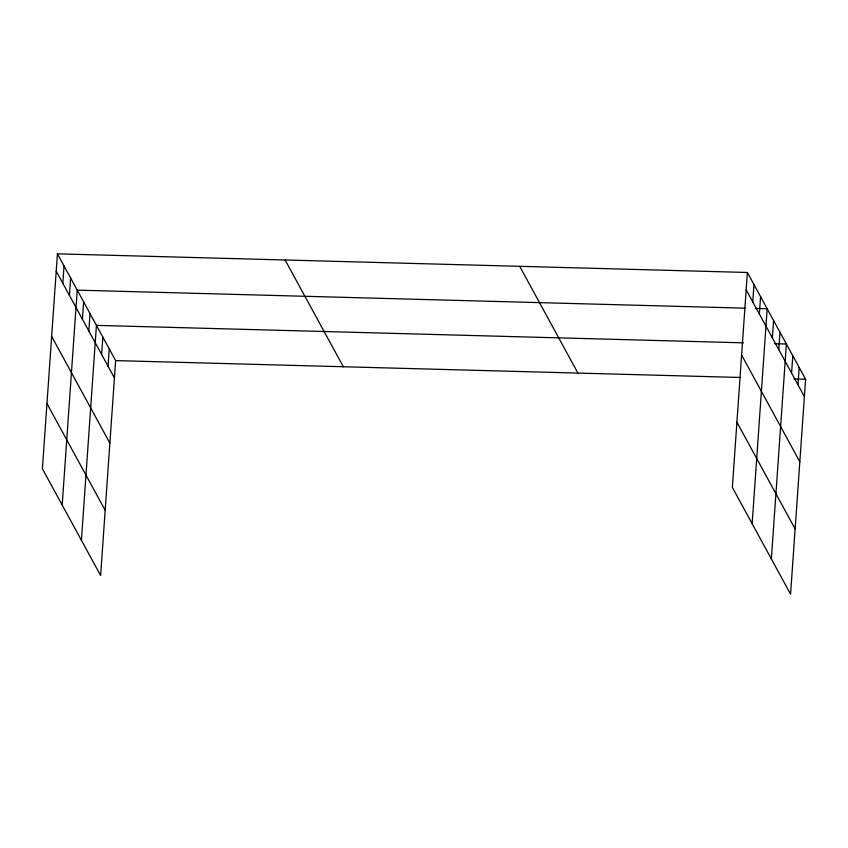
<?xml version="1.0" encoding="UTF-8"?>
<svg xmlns="http://www.w3.org/2000/svg" width="848" height="848" viewBox="0 0 848 848"><rect width="100%" height="100%" fill="white"/><g stroke="black" fill="none" stroke-linecap="round" stroke-linejoin="round"><path stroke-width="1.27" d="M57.431 253.838L42.4 468.774L100.615 575.527L115.646 360.601L57.431 253.838L747.385 272.473L805.6 379.226L790.569 594.162L732.354 487.399L747.385 272.473M62.816 283.285L64.024 265.943M69.409 295.39L70.628 278.038M62.19 505.069L77.221 290.143L745.063 308.174M82.415 319.23L83.623 301.888M88.817 330.974L90.036 313.633M81.408 540.303L96.439 325.367L743.452 342.836M101.622 354.464L102.841 337.112M108.035 366.209L109.244 348.857M752.77 301.92L753.978 284.568M759.363 314.014L760.582 296.673M752.144 523.693L767.175 308.767L755.462 308.449M772.369 337.864L773.577 320.512M778.771 349.599L779.98 332.257M771.362 558.927L786.393 344.002L774.68 343.684M791.576 373.088L792.795 355.747M797.979 384.833L799.198 367.491M115.646 360.601L740.548 377.477M793.887 378.918L805.6 379.226M746.166 289.815L804.392 396.578M741.608 355.015L799.823 461.778M736.912 422.198L795.127 528.961M519.697 266.325L577.912 373.078M285.119 259.986L343.334 366.749M56.212 271.19L114.438 377.954M51.654 336.391L109.88 443.154M46.958 403.563L105.173 510.326"/></g></svg>
